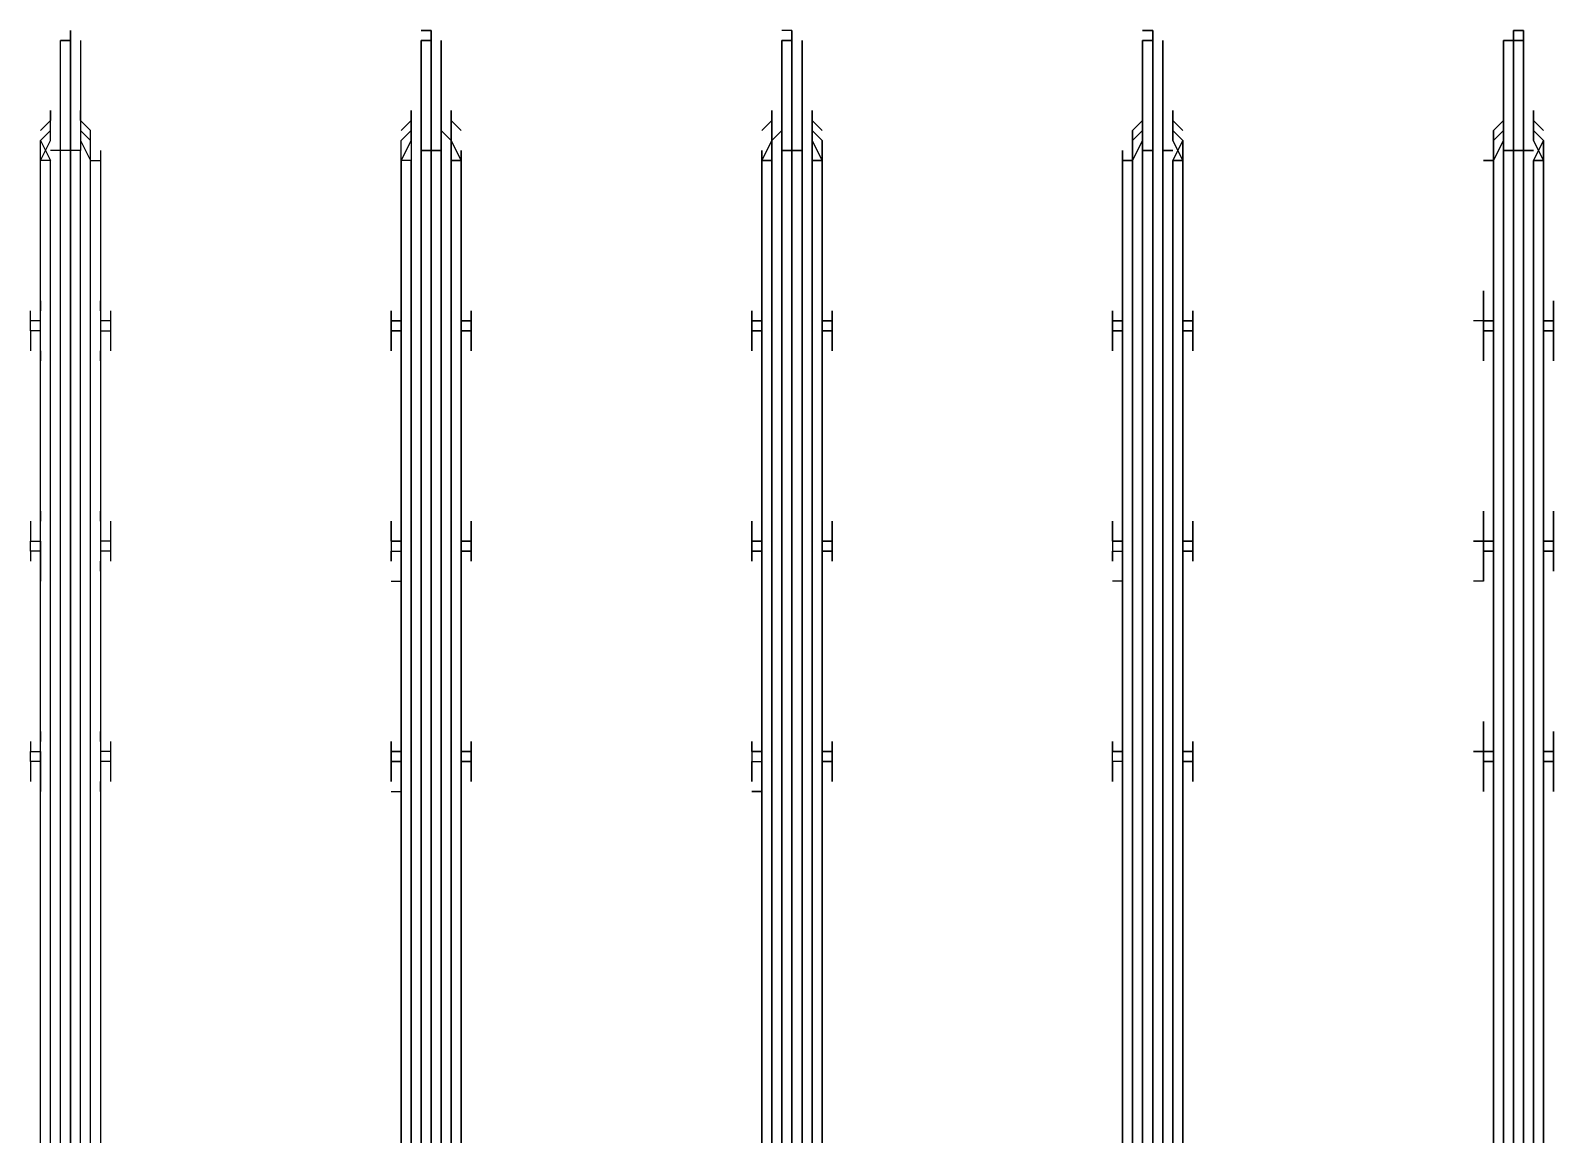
# Model space of a CAD drawing. Header units: metres. Extents: x 530959 to 531458, y 2674234 to 2674577.
# Drawn here: x 531161.7458 to 531161.956, y 2674398.0107 to 2674398.1631 of the extents above; entities that cross this region are included whole.
import ezdxf

# ---------------------------------------------------------------- set-up
doc = ezdxf.new("R2010")
doc.units = ezdxf.units.M
doc.layers.add('IDT', color=7, linetype='Continuous')

# ---------------------------------------------------------------- blocks, each defined once
blk = doc.blocks.new('IDT')
at = {"layer": 'IDT', "color": 0, "lineweight": 25}
for p, q in [((14.19265, 8.71559), (14.19265, 8.5178)), ((14.19403, 8.5178), (14.19403, 8.71559)), ((14.19542, 8.51642), (14.19542, 8.71559)), ((14.19542, 8.71559), (14.19542, 8.51642)), ((14.1968, 8.51642), (14.1968, 8.71559)), ((14.19818, 8.51642), (14.19818, 8.71559)), ((14.19957, 8.5178), (14.19957, 8.71559)), ((14.19957, 8.71559), (14.19957, 8.5178)), ((14.24244, 8.71559), (14.24244, 8.5178)), ((14.24383, 8.5178), (14.24383, 8.71559)), ((14.24521, 8.51642), (14.24521, 8.71559)), ((14.24659, 8.71559), (14.24659, 8.51642)), ((14.24659, 8.51642), (14.24659, 8.71559)), ((14.24798, 8.51642), (14.24798, 8.71559)), ((14.24936, 8.5178), (14.24936, 8.71559)), ((14.25074, 8.5178), (14.25074, 8.71559)), ((14.29224, 8.71559), (14.29224, 8.5178)), ((14.29362, 8.5178), (14.29362, 8.71559)), ((14.295, 8.51642), (14.295, 8.71559)), ((14.29639, 8.71559), (14.29639, 8.51642)), ((14.29639, 8.51642), (14.29639, 8.71559)), ((14.29777, 8.71559), (14.29777, 8.51642)), ((14.29915, 8.5178), (14.29915, 8.71559)), ((14.30054, 8.5178), (14.30054, 8.71559)), ((14.34203, 8.5178), (14.34203, 8.71144)), ((14.34203, 8.71144), (14.34203, 8.5178)), ((14.34341, 8.5178), (14.34341, 8.71144)), ((14.34341, 8.71144), (14.34341, 8.5178)), ((14.3448, 8.71144), (14.3448, 8.51642)), ((14.3448, 8.51642), (14.3448, 8.71144)), ((14.34618, 8.51642), (14.34618, 8.71144)), ((14.34618, 8.71144), (14.34618, 8.51642)), ((14.34618, 8.51642), (14.34618, 8.71144)), ((14.34618, 8.71144), (14.34618, 8.51642)), ((14.34756, 8.51642), (14.34756, 8.71144)), ((14.34756, 8.71144), (14.34756, 8.51642)), ((14.34895, 8.5178), (14.34895, 8.71144)), ((14.34895, 8.71144), (14.34895, 8.5178)), ((14.35033, 8.71144), (14.35033, 8.5178)), ((14.35033, 8.5178), (14.35033, 8.71144)), ((14.39182, 8.5178), (14.39182, 8.71144)), ((14.39321, 8.71144), (14.39321, 8.5178)), ((14.39459, 8.71144), (14.39459, 8.51642)), ((14.39597, 8.71144), (14.39597, 8.51642)), ((14.39597, 8.51642), (14.39597, 8.71144)), ((14.39736, 8.71144), (14.39736, 8.51642)), ((14.39874, 8.71144), (14.39874, 8.5178)), ((14.40012, 8.71144), (14.40012, 8.5178)), ((14.19265, 8.5178), (14.19265, 8.70868)), ((14.19403, 8.70868), (14.19403, 8.5178)), ((14.19542, 8.51642), (14.19542, 8.70868)), ((14.19542, 8.70868), (14.19542, 8.51642)), ((14.1968, 8.70868), (14.1968, 8.51642)), ((14.19818, 8.70868), (14.19818, 8.51642)), ((14.19957, 8.5178), (14.19957, 8.70868)), ((14.19957, 8.70868), (14.19957, 8.5178)), ((14.24244, 8.5178), (14.24244, 8.70868)), ((14.24383, 8.70868), (14.24383, 8.5178)), ((14.24521, 8.70868), (14.24521, 8.51642)), ((14.24659, 8.70868), (14.24659, 8.51642)), ((14.24659, 8.51642), (14.24659, 8.70868)), ((14.24798, 8.70868), (14.24798, 8.51642)), ((14.24936, 8.70868), (14.24936, 8.5178)), ((14.25074, 8.70868), (14.25074, 8.5178)), ((14.29224, 8.5178), (14.29224, 8.70868)), ((14.29362, 8.70868), (14.29362, 8.5178)), ((14.295, 8.70868), (14.295, 8.51642)), ((14.29639, 8.70868), (14.29639, 8.51642)), ((14.29639, 8.51642), (14.29639, 8.70868)), ((14.29777, 8.51642), (14.29777, 8.70868)), ((14.29915, 8.70868), (14.29915, 8.5178)), ((14.30054, 8.70868), (14.30054, 8.5178)), ((14.19127, 8.60356), (14.19127, 8.60494)), ((14.19127, 8.60494), (14.19127, 8.60356)), ((14.19127, 8.60356), (14.19127, 8.60079)), ((14.19127, 8.60079), (14.19127, 8.60356)), ((14.19265, 8.60494), (14.19265, 8.60079)), ((14.19265, 8.60079), (14.19265, 8.60494)), ((14.20095, 8.60079), (14.20095, 8.60494)), ((14.20095, 8.60494), (14.20095, 8.60356)), ((14.20095, 8.60079), (14.20095, 8.60494)), ((14.20095, 8.60494), (14.20095, 8.60356)), ((14.20095, 8.60356), (14.20095, 8.60079)), ((14.20095, 8.60356), (14.20095, 8.60079)), ((14.24106, 8.60356), (14.24106, 8.60079)), ((14.24106, 8.60079), (14.24106, 8.60356)), ((14.24244, 8.60356), (14.24244, 8.60494)), ((14.24244, 8.60494), (14.24244, 8.60079)), ((14.24244, 8.60079), (14.24244, 8.60494)), ((14.24244, 8.60494), (14.24244, 8.60356)), ((14.25074, 8.59941), (14.25074, 8.60494)), ((14.25074, 8.60494), (14.25074, 8.60356)), ((14.25074, 8.60356), (14.25074, 8.60494)), ((14.25074, 8.60494), (14.25074, 8.60079)), ((14.25212, 8.60356), (14.25212, 8.60079)), ((14.25212, 8.60079), (14.25212, 8.60356)), ((14.29085, 8.60356), (14.29085, 8.60079)), ((14.29085, 8.60079), (14.29085, 8.60356)), ((14.29224, 8.60356), (14.29224, 8.60494)), ((14.29224, 8.60494), (14.29224, 8.60356)), ((14.29224, 8.60494), (14.29224, 8.60079)), ((14.29224, 8.59941), (14.29224, 8.60494)), ((14.30054, 8.60079), (14.30054, 8.60494)), ((14.30054, 8.60494), (14.30192, 8.60494)), ((14.30192, 8.60494), (14.30054, 8.60494)), ((14.30054, 8.60494), (14.30054, 8.60356)), ((14.30054, 8.60356), (14.30054, 8.60494)), ((14.30054, 8.60494), (14.30054, 8.60079)), ((14.30192, 8.60079), (14.30192, 8.60356)), ((14.30192, 8.60356), (14.30192, 8.60079)), ((14.34065, 8.60356), (14.34065, 8.60079)), ((14.34065, 8.60079), (14.34065, 8.60356)), ((14.34203, 8.60356), (14.34203, 8.60494)), ((14.34203, 8.60494), (14.34203, 8.60079)), ((14.34203, 8.60079), (14.34203, 8.60494)), ((14.34203, 8.60494), (14.34203, 8.60356)), ((14.35171, 8.60494), (14.35033, 8.60494)), ((14.35033, 8.60494), (14.35033, 8.60079)), ((14.35033, 8.59941), (14.35033, 8.60494)), ((14.35033, 8.60494), (14.35033, 8.60356)), ((14.35033, 8.60356), (14.35033, 8.60494)), ((14.35171, 8.60356), (14.35171, 8.60079)), ((14.35171, 8.60079), (14.35171, 8.60356)), ((14.39044, 8.60079), (14.39044, 8.60356)), ((14.39182, 8.59526), (14.39182, 8.60494)), ((14.39182, 8.60494), (14.39182, 8.60356)), ((14.40012, 8.59941), (14.40012, 8.60494)), ((14.40012, 8.60494), (14.40012, 8.60356)), ((14.40151, 8.60079), (14.40151, 8.60356)), ((14.19265, 8.60079), (14.19127, 8.60079)), ((14.19127, 8.60079), (14.19127, 8.59941)), ((14.19127, 8.59941), (14.19127, 8.60079)), ((14.19127, 8.60079), (14.19265, 8.60079)), ((14.19265, 8.59941), (14.19127, 8.59941)), ((14.19127, 8.59941), (14.19127, 8.59803)), ((14.19127, 8.59803), (14.19127, 8.59941)), ((14.19127, 8.59941), (14.19265, 8.59941)), ((14.19265, 8.60079), (14.19265, 8.59941)), ((14.19265, 8.59941), (14.19265, 8.60079)), ((14.19265, 8.59941), (14.19265, 8.59526)), ((14.19265, 8.59526), (14.19265, 8.59941)), ((14.20095, 8.60079), (14.19957, 8.60079)), ((14.19957, 8.60079), (14.20095, 8.60079)), ((14.20095, 8.59941), (14.19957, 8.59941)), ((14.19957, 8.59941), (14.20095, 8.59941)), ((14.20095, 8.59941), (14.20095, 8.60079)), ((14.20095, 8.60079), (14.20095, 8.59941)), ((14.20095, 8.60079), (14.20095, 8.59941)), ((14.20095, 8.59941), (14.20095, 8.60079)), ((14.20095, 8.59941), (14.20095, 8.59526)), ((14.20095, 8.59526), (14.20095, 8.59941)), ((14.20095, 8.59803), (14.20095, 8.59941)), ((14.20095, 8.59941), (14.20095, 8.59803)), ((14.20095, 8.59941), (14.20233, 8.59941)), ((14.20233, 8.59941), (14.20095, 8.59941)), ((14.24244, 8.60079), (14.24106, 8.60079)), ((14.24106, 8.60079), (14.24106, 8.59941)), ((14.24106, 8.59941), (14.24106, 8.60079)), ((14.24106, 8.60079), (14.24244, 8.60079)), ((14.24244, 8.59941), (14.24106, 8.59941)), ((14.24106, 8.59941), (14.24106, 8.59803)), ((14.24106, 8.59803), (14.24106, 8.59941)), ((14.24106, 8.59941), (14.24244, 8.59941)), ((14.24244, 8.59941), (14.24244, 8.60079)), ((14.24244, 8.60079), (14.24244, 8.59941)), ((14.24244, 8.59941), (14.24244, 8.59526)), ((14.24244, 8.59526), (14.24244, 8.59941)), ((14.25074, 8.60079), (14.25212, 8.60079)), ((14.25074, 8.59941), (14.25074, 8.60079)), ((14.25074, 8.60079), (14.25212, 8.60079)), ((14.25212, 8.59941), (14.25074, 8.59941)), ((14.25074, 8.59941), (14.25074, 8.59526)), ((14.25074, 8.59526), (14.25074, 8.59941)), ((14.25074, 8.59941), (14.25212, 8.59941)), ((14.25212, 8.59941), (14.25074, 8.59941)), ((14.25212, 8.59941), (14.25074, 8.59941)), ((14.25212, 8.60079), (14.25212, 8.59941)), ((14.25212, 8.60079), (14.25212, 8.59941)), ((14.25212, 8.59941), (14.25212, 8.59803)), ((14.25212, 8.59803), (14.25212, 8.59941)), ((14.29224, 8.60079), (14.29085, 8.60079)), ((14.29085, 8.60079), (14.29085, 8.59941)), ((14.29085, 8.59941), (14.29085, 8.60079)), ((14.29085, 8.60079), (14.29224, 8.60079)), ((14.29224, 8.59941), (14.29085, 8.59941)), ((14.29085, 8.59941), (14.29085, 8.59803)), ((14.29085, 8.59803), (14.29085, 8.59941)), ((14.29085, 8.59941), (14.29224, 8.59941)), ((14.29224, 8.60079), (14.29224, 8.59941)), ((14.29224, 8.59941), (14.29224, 8.59526)), ((14.29224, 8.59526), (14.29224, 8.59941)), ((14.30192, 8.60079), (14.30054, 8.60079)), ((14.30054, 8.60079), (14.30054, 8.59941)), ((14.30192, 8.60079), (14.30054, 8.60079)), ((14.30054, 8.60079), (14.30054, 8.59941)), ((14.30192, 8.59941), (14.30054, 8.59941)), ((14.30054, 8.59941), (14.30054, 8.59526)), ((14.30054, 8.59526), (14.30054, 8.59941)), ((14.30054, 8.59941), (14.30192, 8.59941)), ((14.30054, 8.59941), (14.30192, 8.59941)), ((14.30054, 8.59941), (14.30192, 8.59941)), ((14.30192, 8.59941), (14.30192, 8.60079)), ((14.30192, 8.59941), (14.30192, 8.60079)), ((14.30192, 8.59941), (14.30192, 8.59803)), ((14.30192, 8.59803), (14.30192, 8.59941)), ((14.34203, 8.60079), (14.34065, 8.60079)), ((14.34065, 8.60079), (14.34065, 8.59941)), ((14.34065, 8.59941), (14.34065, 8.60079)), ((14.34065, 8.60079), (14.34203, 8.60079)), ((14.34203, 8.59941), (14.34065, 8.59941)), ((14.34065, 8.59941), (14.34065, 8.59803)), ((14.34065, 8.59803), (14.34065, 8.59941)), ((14.34065, 8.59941), (14.34203, 8.59941)), ((14.34203, 8.59941), (14.34203, 8.60079)), ((14.34203, 8.60079), (14.34203, 8.59941)), ((14.34203, 8.59941), (14.34203, 8.59526)), ((14.34203, 8.59526), (14.34203, 8.59941)), ((14.35033, 8.60079), (14.35033, 8.59941)), ((14.35171, 8.60079), (14.35033, 8.60079)), ((14.35033, 8.60079), (14.35171, 8.60079)), ((14.35171, 8.59941), (14.35033, 8.59941)), ((14.35033, 8.59941), (14.35033, 8.59526)), ((14.35033, 8.59526), (14.35033, 8.59941)), ((14.35033, 8.59941), (14.35171, 8.59941)), ((14.35033, 8.59941), (14.35171, 8.59941)), ((14.35171, 8.59941), (14.35033, 8.59941)), ((14.35171, 8.59941), (14.35171, 8.60079)), ((14.35171, 8.60079), (14.35171, 8.59941)), ((14.35171, 8.59941), (14.35171, 8.59803)), ((14.35171, 8.59803), (14.35171, 8.59941)), ((14.39044, 8.59941), (14.39044, 8.60079)), ((14.39044, 8.60079), (14.39182, 8.60079)), ((14.39044, 8.59803), (14.39044, 8.59941)), ((14.39044, 8.59941), (14.39182, 8.59941)), ((14.40012, 8.60079), (14.40151, 8.60079)), ((14.40151, 8.59941), (14.40012, 8.59941)), ((14.40012, 8.59941), (14.40012, 8.59526)), ((14.40151, 8.59941), (14.40012, 8.59941)), ((14.40151, 8.60079), (14.40151, 8.59941)), ((14.40151, 8.59803), (14.40151, 8.59941)), ((14.19127, 8.59803), (14.19127, 8.59664)), ((14.19127, 8.59664), (14.19127, 8.59803)), ((14.20095, 8.59803), (14.20095, 8.59664)), ((14.20095, 8.59664), (14.20095, 8.59803)), ((14.24244, 8.59664), (14.24244, 8.59803)), ((14.24244, 8.59803), (14.24244, 8.59664)), ((14.25074, 8.59803), (14.25074, 8.59664)), ((14.25074, 8.59664), (14.25074, 8.59803)), ((14.29224, 8.59664), (14.29224, 8.59803)), ((14.29224, 8.59803), (14.29224, 8.59664)), ((14.30054, 8.59803), (14.30054, 8.59664)), ((14.30054, 8.59664), (14.30054, 8.59803)), ((14.34203, 8.59664), (14.34203, 8.59803)), ((14.34203, 8.59803), (14.34203, 8.59664)), ((14.35033, 8.59803), (14.35033, 8.59664)), ((14.35033, 8.59664), (14.35033, 8.59803)), ((14.39182, 8.59803), (14.39182, 8.59664)), ((14.40012, 8.59664), (14.40012, 8.59803)), ((14.19265, 8.57589), (14.19265, 8.57175)), ((14.19265, 8.57036), (14.19265, 8.57589)), ((14.20095, 8.57589), (14.20095, 8.57175)), ((14.20095, 8.57175), (14.20095, 8.57589)), ((14.20095, 8.57589), (14.20233, 8.57589)), ((14.24244, 8.57589), (14.24244, 8.57175)), ((14.24244, 8.57036), (14.24244, 8.57589)), ((14.25074, 8.57589), (14.25212, 8.57589)), ((14.25074, 8.57175), (14.25074, 8.57589)), ((14.25074, 8.57589), (14.25074, 8.57175)), ((14.29224, 8.57175), (14.29224, 8.57589)), ((14.29224, 8.57589), (14.29224, 8.57036)), ((14.30054, 8.57589), (14.30054, 8.57036)), ((14.30054, 8.57175), (14.30054, 8.57589)), ((14.34203, 8.57589), (14.34203, 8.57175)), ((14.34203, 8.57175), (14.34203, 8.57589)), ((14.35171, 8.57589), (14.35033, 8.57589)), ((14.35033, 8.57589), (14.35033, 8.57175)), ((14.35033, 8.57175), (14.35033, 8.57589)), ((14.39182, 8.57175), (14.39182, 8.57589)), ((14.40012, 8.57175), (14.40012, 8.57589)), ((14.19127, 8.57313), (14.19127, 8.57451)), ((14.19127, 8.57451), (14.19127, 8.57313)), ((14.20095, 8.57313), (14.20095, 8.57451)), ((14.20095, 8.57451), (14.20095, 8.57313)), ((14.24244, 8.57313), (14.24244, 8.57451)), ((14.24244, 8.57451), (14.24244, 8.57313)), ((14.25074, 8.57451), (14.25074, 8.57313)), ((14.25074, 8.57313), (14.25074, 8.57451)), ((14.29224, 8.57313), (14.29224, 8.57451)), ((14.29224, 8.57451), (14.29224, 8.57313)), ((14.30054, 8.57451), (14.30054, 8.57313)), ((14.30054, 8.57313), (14.30054, 8.57451)), ((14.34203, 8.57313), (14.34203, 8.57451)), ((14.34203, 8.57451), (14.34203, 8.57313)), ((14.35033, 8.57451), (14.35033, 8.57313)), ((14.35033, 8.57313), (14.35033, 8.57451)), ((14.39182, 8.57451), (14.39182, 8.57313)), ((14.40012, 8.57313), (14.40012, 8.57451)), ((14.19127, 8.57313), (14.19127, 8.57175)), ((14.19127, 8.57175), (14.19127, 8.57313)), ((14.19265, 8.57175), (14.19127, 8.57175)), ((14.19127, 8.57175), (14.19127, 8.57036)), ((14.19127, 8.57036), (14.19127, 8.57175)), ((14.19127, 8.57175), (14.19265, 8.57175)), ((14.19265, 8.57175), (14.19265, 8.57036)), ((14.20095, 8.57175), (14.19957, 8.57175)), ((14.19957, 8.57175), (14.20095, 8.57175)), ((14.20095, 8.57175), (14.20095, 8.57313)), ((14.20095, 8.57313), (14.20095, 8.57175)), ((14.20095, 8.57175), (14.20095, 8.57036)), ((14.20095, 8.57036), (14.20095, 8.57175)), ((14.20095, 8.57175), (14.20095, 8.57036)), ((14.20095, 8.57036), (14.20095, 8.57175)), ((14.24106, 8.57313), (14.24106, 8.57175)), ((14.24106, 8.57175), (14.24106, 8.57313)), ((14.24244, 8.57175), (14.24106, 8.57175)), ((14.24106, 8.57175), (14.24106, 8.57036)), ((14.24106, 8.57036), (14.24106, 8.57175)), ((14.24106, 8.57175), (14.24244, 8.57175)), ((14.24244, 8.57175), (14.24244, 8.57036)), ((14.25212, 8.57175), (14.25074, 8.57175)), ((14.25074, 8.57175), (14.25074, 8.57036)), ((14.25212, 8.57175), (14.25074, 8.57175)), ((14.25074, 8.57175), (14.25074, 8.57036)), ((14.25212, 8.57313), (14.25212, 8.57175)), ((14.25212, 8.57175), (14.25212, 8.57313)), ((14.25212, 8.57036), (14.25212, 8.57175)), ((14.25212, 8.57036), (14.25212, 8.57175)), ((14.29085, 8.57313), (14.29085, 8.57175)), ((14.29085, 8.57175), (14.29085, 8.57313)), ((14.29224, 8.57175), (14.29085, 8.57175)), ((14.29085, 8.57175), (14.29085, 8.57036)), ((14.29085, 8.57036), (14.29085, 8.57175)), ((14.29085, 8.57175), (14.29224, 8.57175)), ((14.29224, 8.57036), (14.29224, 8.57175)), ((14.30054, 8.57036), (14.30054, 8.57175)), ((14.30192, 8.57175), (14.30054, 8.57175)), ((14.30054, 8.57175), (14.30192, 8.57175)), ((14.30192, 8.57313), (14.30192, 8.57175)), ((14.30192, 8.57175), (14.30192, 8.57313)), ((14.30192, 8.57036), (14.30192, 8.57175)), ((14.30192, 8.57175), (14.30192, 8.57036)), ((14.34065, 8.57313), (14.34065, 8.57175)), ((14.34065, 8.57175), (14.34065, 8.57313)), ((14.34203, 8.57175), (14.34065, 8.57175)), ((14.34065, 8.57175), (14.34065, 8.57036)), ((14.34065, 8.57036), (14.34065, 8.57175)), ((14.34065, 8.57175), (14.34203, 8.57175)), ((14.34203, 8.57036), (14.34203, 8.57175)), ((14.34203, 8.57175), (14.34203, 8.57036)), ((14.35033, 8.57175), (14.35033, 8.57036)), ((14.35171, 8.57175), (14.35033, 8.57175)), ((14.35033, 8.57175), (14.35033, 8.57036)), ((14.35171, 8.57175), (14.35033, 8.57175)), ((14.35171, 8.57313), (14.35171, 8.57175)), ((14.35171, 8.57175), (14.35171, 8.57313)), ((14.35171, 8.57036), (14.35171, 8.57175)), ((14.35171, 8.57036), (14.35171, 8.57175)), ((14.39044, 8.57175), (14.39044, 8.57313)), ((14.39044, 8.57036), (14.39044, 8.57175)), ((14.39044, 8.57175), (14.39182, 8.57175)), ((14.39182, 8.57036), (14.39182, 8.57175)), ((14.40012, 8.57175), (14.40151, 8.57175)), ((14.40012, 8.57036), (14.40012, 8.57175)), ((14.40151, 8.57175), (14.40151, 8.57313)), ((14.40151, 8.57175), (14.40151, 8.57036)), ((14.19265, 8.57036), (14.19127, 8.57036)), ((14.19127, 8.57036), (14.19127, 8.5676)), ((14.19127, 8.5676), (14.19127, 8.57036)), ((14.19127, 8.57036), (14.19265, 8.57036)), ((14.19265, 8.57036), (14.19265, 8.56621)), ((14.19265, 8.56621), (14.19265, 8.57036)), ((14.20095, 8.57036), (14.19957, 8.57036)), ((14.19957, 8.57036), (14.20095, 8.57036)), ((14.20095, 8.57036), (14.20095, 8.5676)), ((14.20095, 8.56621), (14.20095, 8.57036)), ((14.20095, 8.57036), (14.20095, 8.56621)), ((14.20095, 8.5676), (14.20095, 8.57036)), ((14.20095, 8.57036), (14.20233, 8.57036)), ((14.20233, 8.57036), (14.20095, 8.57036)), ((14.24244, 8.57036), (14.24106, 8.57036)), ((14.24106, 8.57036), (14.24106, 8.5676)), ((14.24106, 8.5676), (14.24106, 8.57036)), ((14.24106, 8.57036), (14.24244, 8.57036)), ((14.24244, 8.57036), (14.24244, 8.56621)), ((14.24244, 8.56621), (14.24244, 8.57036)), ((14.25212, 8.57036), (14.25074, 8.57036)), ((14.25074, 8.57036), (14.25212, 8.57036)), ((14.25074, 8.56621), (14.25074, 8.57036)), ((14.25074, 8.57036), (14.25212, 8.57036)), ((14.25074, 8.57036), (14.25212, 8.57036)), ((14.25074, 8.57036), (14.25074, 8.56621)), ((14.25212, 8.57036), (14.25212, 8.5676)), ((14.25212, 8.5676), (14.25212, 8.57036)), ((14.29224, 8.57036), (14.29085, 8.57036)), ((14.29085, 8.57036), (14.29085, 8.5676)), ((14.29085, 8.5676), (14.29085, 8.57036)), ((14.29085, 8.57036), (14.29224, 8.57036)), ((14.29224, 8.57036), (14.29224, 8.56621)), ((14.29224, 8.56621), (14.29224, 8.57036)), ((14.30192, 8.57036), (14.30054, 8.57036)), ((14.30054, 8.57036), (14.30192, 8.57036)), ((14.30192, 8.57036), (14.30054, 8.57036)), ((14.30054, 8.57036), (14.30054, 8.56621)), ((14.30054, 8.56621), (14.30054, 8.57036)), ((14.30054, 8.57036), (14.30192, 8.57036)), ((14.30192, 8.57036), (14.30192, 8.5676)), ((14.30192, 8.5676), (14.30192, 8.57036)), ((14.34203, 8.57036), (14.34065, 8.57036)), ((14.34065, 8.57036), (14.34065, 8.5676)), ((14.34065, 8.5676), (14.34065, 8.57036)), ((14.34065, 8.57036), (14.34203, 8.57036)), ((14.34203, 8.57036), (14.34203, 8.56621)), ((14.34203, 8.56621), (14.34203, 8.57036)), ((14.35171, 8.57036), (14.35033, 8.57036)), ((14.35033, 8.57036), (14.35033, 8.56621)), ((14.35033, 8.56621), (14.35033, 8.57036)), ((14.35033, 8.57036), (14.35171, 8.57036)), ((14.35033, 8.57036), (14.35171, 8.57036)), ((14.35033, 8.57036), (14.35171, 8.57036)), ((14.35171, 8.57036), (14.35171, 8.5676)), ((14.35171, 8.5676), (14.35171, 8.57036)), ((14.39044, 8.5676), (14.39044, 8.57036)), ((14.39044, 8.57036), (14.39182, 8.57036)), ((14.39182, 8.56621), (14.39182, 8.57036)), ((14.40151, 8.57036), (14.40012, 8.57036)), ((14.40012, 8.57036), (14.40012, 8.56621)), ((14.40151, 8.57036), (14.40012, 8.57036)), ((14.40151, 8.5676), (14.40151, 8.57036)), ((14.19127, 8.5676), (14.19127, 8.56621)), ((14.19127, 8.56621), (14.19127, 8.5676)), ((14.20095, 8.5676), (14.20095, 8.56621)), ((14.20095, 8.56621), (14.20095, 8.5676)), ((14.24244, 8.56621), (14.24244, 8.5676)), ((14.24244, 8.5676), (14.24244, 8.56621)), ((14.25074, 8.56621), (14.25074, 8.5676)), ((14.25074, 8.5676), (14.25074, 8.56621)), ((14.29224, 8.56621), (14.29224, 8.5676)), ((14.29224, 8.5676), (14.29224, 8.56621)), ((14.30054, 8.5676), (14.30054, 8.56621)), ((14.30054, 8.56621), (14.30054, 8.5676)), ((14.34203, 8.56621), (14.34203, 8.5676)), ((14.34203, 8.5676), (14.34203, 8.56621)), ((14.35033, 8.56621), (14.35033, 8.5676)), ((14.35033, 8.5676), (14.35033, 8.56621)), ((14.39182, 8.5676), (14.39182, 8.56621)), ((14.40012, 8.56621), (14.40012, 8.5676)), ((14.19127, 8.54408), (14.19127, 8.54547)), ((14.19127, 8.54547), (14.19127, 8.54408)), ((14.19265, 8.53993), (14.19265, 8.54547)), ((14.19265, 8.54547), (14.19265, 8.54132)), ((14.20095, 8.54132), (14.20095, 8.54547)), ((14.20095, 8.54547), (14.20095, 8.54408)), ((14.20095, 8.54132), (14.20095, 8.54547)), ((14.20095, 8.54547), (14.20095, 8.54408)), ((14.24244, 8.54408), (14.24244, 8.54547)), ((14.24244, 8.54547), (14.24244, 8.54408)), ((14.24244, 8.54132), (14.24244, 8.54547)), ((14.24244, 8.54547), (14.24244, 8.53993)), ((14.25074, 8.54547), (14.25074, 8.54408)), ((14.25074, 8.54408), (14.25074, 8.54547)), ((14.25074, 8.54132), (14.25074, 8.54547)), ((14.25074, 8.54547), (14.25074, 8.54132)), ((14.29224, 8.54408), (14.29224, 8.54547)), ((14.29224, 8.54547), (14.29224, 8.54408)), ((14.29224, 8.54132), (14.29224, 8.54547)), ((14.29224, 8.54547), (14.29224, 8.54132)), ((14.30054, 8.54547), (14.30054, 8.54408)), ((14.30054, 8.54408), (14.30054, 8.54547)), ((14.30054, 8.54132), (14.30054, 8.54547)), ((14.30054, 8.54547), (14.30054, 8.54132)), ((14.34203, 8.54132), (14.34203, 8.54547)), ((14.34203, 8.54547), (14.34203, 8.54408)), ((14.34203, 8.54408), (14.34203, 8.54547)), ((14.34203, 8.54547), (14.34203, 8.54132)), ((14.35033, 8.54547), (14.35033, 8.54408)), ((14.35033, 8.54408), (14.35033, 8.54547)), ((14.35033, 8.54132), (14.35033, 8.54547)), ((14.35033, 8.54547), (14.35033, 8.53993)), ((14.39182, 8.53993), (14.39182, 8.54547)), ((14.39182, 8.54547), (14.39182, 8.54408)), ((14.40012, 8.54408), (14.40012, 8.54547)), ((14.40012, 8.54547), (14.40012, 8.54132)), ((14.19127, 8.54408), (14.19127, 8.54132)), ((14.19127, 8.54132), (14.19127, 8.54408)), ((14.20095, 8.54408), (14.20095, 8.54132)), ((14.20095, 8.54408), (14.20095, 8.54132)), ((14.24106, 8.54408), (14.24106, 8.54132)), ((14.24106, 8.54132), (14.24106, 8.54408)), ((14.25212, 8.54132), (14.25212, 8.54408)), ((14.25212, 8.54408), (14.25212, 8.54132)), ((14.29085, 8.54132), (14.29085, 8.54408)), ((14.29085, 8.54408), (14.29085, 8.54132)), ((14.30192, 8.54132), (14.30192, 8.54408)), ((14.30192, 8.54408), (14.30192, 8.54132)), ((14.34065, 8.54408), (14.34065, 8.54132)), ((14.34065, 8.54132), (14.34065, 8.54408)), ((14.35171, 8.54408), (14.35171, 8.54132)), ((14.35171, 8.54132), (14.35171, 8.54408)), ((14.39044, 8.54132), (14.39044, 8.54408)), ((14.40151, 8.54132), (14.40151, 8.54408)), ((14.19265, 8.54132), (14.19127, 8.54132)), ((14.19127, 8.54132), (14.19127, 8.53993)), ((14.19127, 8.53993), (14.19127, 8.54132)), ((14.19127, 8.54132), (14.19265, 8.54132)), ((14.19127, 8.53855), (14.19127, 8.53993)), ((14.19127, 8.53993), (14.19265, 8.53993)), ((14.19265, 8.53993), (14.19127, 8.53993)), ((14.19127, 8.53993), (14.19127, 8.53855)), ((14.19265, 8.54132), (14.19265, 8.53578)), ((14.19265, 8.53578), (14.19265, 8.53993)), ((14.19957, 8.54132), (14.20095, 8.54132)), ((14.20095, 8.54132), (14.19957, 8.54132)), ((14.20095, 8.53993), (14.19957, 8.53993)), ((14.19957, 8.53993), (14.20095, 8.53993)), ((14.20095, 8.54132), (14.20095, 8.53993)), ((14.20095, 8.53993), (14.20095, 8.54132)), ((14.20095, 8.53993), (14.20095, 8.54132)), ((14.20095, 8.54132), (14.20095, 8.53993)), ((14.20095, 8.53578), (14.20095, 8.53993)), ((14.20095, 8.53993), (14.20095, 8.53855)), ((14.20095, 8.53855), (14.20095, 8.53993)), ((14.20095, 8.53993), (14.20095, 8.53578)), ((14.20095, 8.53993), (14.20233, 8.53993)), ((14.24244, 8.54132), (14.24106, 8.54132)), ((14.24106, 8.54132), (14.24106, 8.53993)), ((14.24106, 8.53993), (14.24106, 8.54132)), ((14.24106, 8.54132), (14.24244, 8.54132)), ((14.24244, 8.53993), (14.24106, 8.53993)), ((14.24106, 8.53993), (14.24106, 8.53855)), ((14.24106, 8.53855), (14.24106, 8.53993)), ((14.24106, 8.53993), (14.24244, 8.53993)), ((14.24244, 8.53578), (14.24244, 8.54132)), ((14.24244, 8.53993), (14.24244, 8.53578)), ((14.25074, 8.53993), (14.25074, 8.54132)), ((14.25074, 8.54132), (14.25212, 8.54132)), ((14.25212, 8.54132), (14.25074, 8.54132)), ((14.25074, 8.54132), (14.25074, 8.53993)), ((14.25212, 8.53993), (14.25074, 8.53993)), ((14.25074, 8.53993), (14.25074, 8.53578)), ((14.25074, 8.53578), (14.25074, 8.53993)), ((14.25074, 8.53993), (14.25212, 8.53993)), ((14.25074, 8.53993), (14.25212, 8.53993)), ((14.25212, 8.54132), (14.25212, 8.53993)), ((14.25212, 8.53993), (14.25212, 8.54132)), ((14.25212, 8.53855), (14.25212, 8.53993)), ((14.25212, 8.53993), (14.25212, 8.53855)), ((14.29224, 8.54132), (14.29085, 8.54132)), ((14.29085, 8.54132), (14.29085, 8.53993)), ((14.29085, 8.53993), (14.29085, 8.54132)), ((14.29085, 8.54132), (14.29224, 8.54132)), ((14.29224, 8.53993), (14.29085, 8.53993)), ((14.29085, 8.53993), (14.29085, 8.53855)), ((14.29085, 8.53855), (14.29085, 8.53993)), ((14.29085, 8.53993), (14.29224, 8.53993)), ((14.29224, 8.53993), (14.29224, 8.54132)), ((14.29224, 8.54132), (14.29224, 8.53993)), ((14.29224, 8.53993), (14.29224, 8.53578)), ((14.29224, 8.53578), (14.29224, 8.53993)), ((14.30054, 8.53993), (14.30054, 8.54132)), ((14.30054, 8.54132), (14.30054, 8.53993)), ((14.30192, 8.54132), (14.30054, 8.54132)), ((14.30054, 8.54132), (14.30192, 8.54132)), ((14.30192, 8.53993), (14.30054, 8.53993)), ((14.30054, 8.53993), (14.30192, 8.53993)), ((14.30192, 8.53993), (14.30054, 8.53993)), ((14.30054, 8.53993), (14.30054, 8.53578)), ((14.30054, 8.53578), (14.30054, 8.53993)), ((14.30054, 8.53993), (14.30192, 8.53993)), ((14.30192, 8.54132), (14.30192, 8.53993)), ((14.30192, 8.53993), (14.30192, 8.54132)), ((14.30192, 8.53855), (14.30192, 8.53993)), ((14.30192, 8.53993), (14.30192, 8.53855)), ((14.34203, 8.54132), (14.34065, 8.54132)), ((14.34065, 8.54132), (14.34065, 8.53993)), ((14.34065, 8.53993), (14.34065, 8.54132)), ((14.34065, 8.54132), (14.34203, 8.54132)), ((14.34203, 8.53993), (14.34065, 8.53993)), ((14.34065, 8.53993), (14.34065, 8.53855)), ((14.34065, 8.53855), (14.34065, 8.53993)), ((14.34065, 8.53993), (14.34203, 8.53993)), ((14.34203, 8.53993), (14.34203, 8.54132)), ((14.34203, 8.54132), (14.34203, 8.53578)), ((14.34203, 8.53578), (14.34203, 8.53993)), ((14.35033, 8.54132), (14.35171, 8.54132)), ((14.35171, 8.54132), (14.35033, 8.54132)), ((14.35033, 8.53993), (14.35033, 8.54132)), ((14.35171, 8.53993), (14.35033, 8.53993)), ((14.35033, 8.53993), (14.35033, 8.53578)), ((14.35033, 8.53578), (14.35033, 8.53993)), ((14.35033, 8.53993), (14.35171, 8.53993)), ((14.35033, 8.53993), (14.35171, 8.53993)), ((14.35171, 8.53993), (14.35033, 8.53993)), ((14.35171, 8.54132), (14.35171, 8.53993)), ((14.35171, 8.53993), (14.35171, 8.54132)), ((14.35171, 8.53993), (14.35171, 8.53855)), ((14.35171, 8.53855), (14.35171, 8.53993)), ((14.39182, 8.54132), (14.39044, 8.54132)), ((14.39044, 8.53993), (14.39044, 8.54132)), ((14.39044, 8.53855), (14.39044, 8.53993)), ((14.39044, 8.53993), (14.39182, 8.53993)), ((14.39182, 8.53578), (14.39182, 8.53993)), ((14.40012, 8.54132), (14.40012, 8.53993)), ((14.40012, 8.54132), (14.40151, 8.54132)), ((14.40012, 8.53993), (14.40012, 8.53578)), ((14.40012, 8.53993), (14.40151, 8.53993)), ((14.40151, 8.54132), (14.40151, 8.53993)), ((14.40151, 8.53993), (14.40151, 8.53855)), ((14.19127, 8.53717), (14.19127, 8.53855)), ((14.19127, 8.53855), (14.19127, 8.53717)), ((14.20095, 8.53855), (14.20095, 8.53717)), ((14.20095, 8.53717), (14.20095, 8.53855)), ((14.24244, 8.53717), (14.24244, 8.53855)), ((14.24244, 8.53855), (14.24244, 8.53717)), ((14.25074, 8.53855), (14.25074, 8.53717)), ((14.25074, 8.53717), (14.25074, 8.53855)), ((14.29224, 8.53717), (14.29224, 8.53855)), ((14.29224, 8.53855), (14.29224, 8.53717)), ((14.30054, 8.53855), (14.30054, 8.53717)), ((14.30054, 8.53717), (14.30054, 8.53855)), ((14.34203, 8.53717), (14.34203, 8.53855)), ((14.34203, 8.53855), (14.34203, 8.53717)), ((14.35033, 8.53855), (14.35033, 8.53717)), ((14.35033, 8.53717), (14.35033, 8.53855)), ((14.39182, 8.53855), (14.39182, 8.53717)), ((14.40012, 8.53717), (14.40012, 8.53855)), ((14.19265, 8.51504), (14.19403, 8.5178)), ((14.19403, 8.5178), (14.19265, 8.5178)), ((14.19265, 8.5178), (14.19403, 8.51504)), ((14.19403, 8.51504), (14.19265, 8.5178)), ((14.19265, 8.5178), (14.19403, 8.5178)), ((14.19403, 8.5178), (14.19265, 8.51504)), ((14.19265, 8.5178), (14.19265, 8.51642)), ((14.19265, 8.51642), (14.19265, 8.5178)), ((14.19818, 8.51504), (14.19957, 8.5178)), ((14.19957, 8.5178), (14.19818, 8.51504)), ((14.19957, 8.5178), (14.19957, 8.51365)), ((14.19957, 8.51642), (14.19957, 8.5178)), ((14.19957, 8.51365), (14.19957, 8.5178)), ((14.19957, 8.5178), (14.20095, 8.5178)), ((14.20095, 8.5178), (14.19957, 8.5178)), ((14.19957, 8.51642), (14.19957, 8.5178)), ((14.24244, 8.51504), (14.24383, 8.5178)), ((14.24383, 8.5178), (14.24244, 8.5178)), ((14.24244, 8.5178), (14.24383, 8.51504)), ((14.24383, 8.51504), (14.24244, 8.5178)), ((14.24244, 8.5178), (14.24383, 8.5178)), ((14.24383, 8.5178), (14.24244, 8.51504)), ((14.24244, 8.5178), (14.24244, 8.51642)), ((14.24244, 8.51642), (14.24244, 8.5178)), ((14.24936, 8.5178), (14.24798, 8.51504)), ((14.24798, 8.51504), (14.24936, 8.5178)), ((14.25074, 8.5178), (14.24936, 8.5178)), ((14.24936, 8.5178), (14.25074, 8.5178)), ((14.24936, 8.51365), (14.24936, 8.5178)), ((14.24936, 8.5178), (14.24936, 8.51365)), ((14.25074, 8.5178), (14.25074, 8.51642)), ((14.25074, 8.51642), (14.25074, 8.5178)), ((14.29362, 8.5178), (14.29224, 8.5178)), ((14.29224, 8.5178), (14.29362, 8.51504)), ((14.29362, 8.51504), (14.29224, 8.5178)), ((14.29224, 8.5178), (14.29362, 8.5178)), ((14.29224, 8.5178), (14.29224, 8.51642)), ((14.29224, 8.51642), (14.29224, 8.5178)), ((14.29362, 8.51365), (14.29362, 8.5178)), ((14.29362, 8.5178), (14.29362, 8.51365)), ((14.30054, 8.5178), (14.29915, 8.51504)), ((14.29915, 8.51504), (14.30054, 8.5178)), ((14.29915, 8.51365), (14.29915, 8.5178)), ((14.29915, 8.5178), (14.30054, 8.5178)), ((14.30054, 8.5178), (14.29915, 8.5178)), ((14.29915, 8.5178), (14.29915, 8.51365)), ((14.30054, 8.5178), (14.30054, 8.51642)), ((14.30054, 8.51642), (14.30054, 8.5178)), ((14.34341, 8.5178), (14.34203, 8.5178)), ((14.34203, 8.5178), (14.34341, 8.51504)), ((14.34341, 8.51504), (14.34203, 8.5178)), ((14.34203, 8.5178), (14.34341, 8.5178)), ((14.34203, 8.5178), (14.34203, 8.51642)), ((14.34203, 8.51642), (14.34203, 8.5178)), ((14.34341, 8.5178), (14.34341, 8.51365)), ((14.34341, 8.51365), (14.34341, 8.5178)), ((14.35033, 8.5178), (14.34895, 8.51504)), ((14.34895, 8.51504), (14.35033, 8.5178)), ((14.34895, 8.51365), (14.34895, 8.5178)), ((14.34895, 8.5178), (14.35033, 8.5178)), ((14.34895, 8.51365), (14.34895, 8.5178)), ((14.34895, 8.5178), (14.35033, 8.5178)), ((14.35033, 8.5178), (14.35033, 8.51642)), ((14.35033, 8.5178), (14.35033, 8.51642)), ((14.39321, 8.5178), (14.39182, 8.5178)), ((14.39182, 8.51642), (14.39182, 8.5178)), ((14.39321, 8.5178), (14.39321, 8.51365)), ((14.39459, 8.51504), (14.39321, 8.5178)), ((14.40012, 8.5178), (14.39874, 8.51504)), ((14.40012, 8.51504), (14.39874, 8.5178)), ((14.39874, 8.5178), (14.40012, 8.5178)), ((14.40012, 8.5178), (14.40012, 8.51642)), ((14.19265, 8.51504), (14.19265, 8.51642)), ((14.19265, 8.51642), (14.19265, 8.51504)), ((14.19403, 8.51365), (14.19265, 8.51504)), ((14.19265, 8.51504), (14.19403, 8.51365)), ((14.19403, 8.51365), (14.19265, 8.51504)), ((14.19265, 8.51504), (14.19403, 8.51365)), ((14.19542, 8.51642), (14.19403, 8.51642)), ((14.19403, 8.51642), (14.19542, 8.51642)), ((14.19403, 8.51504), (14.19403, 8.51089)), ((14.19403, 8.51089), (14.19403, 8.51504)), ((14.19542, 8.49982), (14.19542, 8.51642)), ((14.19542, 8.51642), (14.1968, 8.51642)), ((14.1968, 8.51642), (14.19542, 8.51642)), ((14.19542, 8.51642), (14.19542, 8.5012)), ((14.19542, 8.5012), (14.19542, 8.51642)), ((14.19542, 8.51642), (14.19542, 8.49982)), ((14.19818, 8.51642), (14.1968, 8.51642)), ((14.1968, 8.51642), (14.1968, 8.49982)), ((14.1968, 8.51642), (14.19818, 8.51642)), ((14.1968, 8.49982), (14.1968, 8.51642)), ((14.19818, 8.5012), (14.19818, 8.51642)), ((14.19818, 8.51642), (14.19818, 8.5012)), ((14.19818, 8.51089), (14.19818, 8.51504)), ((14.19818, 8.51365), (14.19957, 8.51504)), ((14.19818, 8.51504), (14.19818, 8.51089)), ((14.19818, 8.51365), (14.19957, 8.51504)), ((14.19957, 8.51504), (14.19957, 8.51642)), ((14.19957, 8.51504), (14.19957, 8.51642)), ((14.24244, 8.51504), (14.24244, 8.51642)), ((14.24244, 8.51642), (14.24244, 8.51504)), ((14.24383, 8.51365), (14.24244, 8.51504)), ((14.24244, 8.51504), (14.24383, 8.51365)), ((14.24383, 8.51365), (14.24244, 8.51504)), ((14.24244, 8.51504), (14.24383, 8.51365)), ((14.24521, 8.51642), (14.24383, 8.51642)), ((14.24383, 8.51642), (14.24521, 8.51642)), ((14.24383, 8.51504), (14.24383, 8.51089)), ((14.24383, 8.51089), (14.24383, 8.51504)), ((14.24521, 8.51642), (14.24521, 8.5012)), ((14.24521, 8.5012), (14.24521, 8.51642)), ((14.24798, 8.51642), (14.24659, 8.51642)), ((14.24659, 8.51642), (14.24798, 8.51642)), ((14.24659, 8.51642), (14.24659, 8.49982)), ((14.24659, 8.49982), (14.24659, 8.51642)), ((14.24798, 8.51642), (14.24659, 8.51642)), ((14.24659, 8.51642), (14.24798, 8.51642)), ((14.24659, 8.51642), (14.24659, 8.49982)), ((14.24659, 8.49982), (14.24659, 8.51642)), ((14.24798, 8.5012), (14.24798, 8.51642)), ((14.24798, 8.51642), (14.24798, 8.5012)), ((14.24798, 8.51504), (14.24798, 8.51089)), ((14.24798, 8.51089), (14.24798, 8.51504)), ((14.24936, 8.51504), (14.24798, 8.51365)), ((14.24798, 8.51365), (14.24936, 8.51504)), ((14.24936, 8.51642), (14.24936, 8.51504)), ((14.24936, 8.51504), (14.24936, 8.51642)), ((14.29224, 8.51504), (14.29224, 8.51642)), ((14.29224, 8.51642), (14.29224, 8.51504)), ((14.29362, 8.51365), (14.29224, 8.51504)), ((14.29224, 8.51504), (14.29362, 8.51365)), ((14.29362, 8.51504), (14.29362, 8.51089)), ((14.29362, 8.51089), (14.29362, 8.51504)), ((14.295, 8.51642), (14.29639, 8.51642)), ((14.295, 8.51642), (14.295, 8.5012)), ((14.295, 8.5012), (14.295, 8.51642)), ((14.29639, 8.51642), (14.295, 8.51642)), ((14.29639, 8.51642), (14.29777, 8.51642)), ((14.29777, 8.51642), (14.29639, 8.51642)), ((14.29639, 8.51642), (14.29639, 8.49982)), ((14.29639, 8.49982), (14.29639, 8.51642)), ((14.29639, 8.51642), (14.29777, 8.51642)), ((14.29777, 8.51642), (14.29639, 8.51642)), ((14.29639, 8.51642), (14.29639, 8.49982)), ((14.29639, 8.49982), (14.29639, 8.51642)), ((14.29777, 8.51642), (14.29777, 8.5012)), ((14.29777, 8.5012), (14.29777, 8.51642)), ((14.29915, 8.51504), (14.29777, 8.51365)), ((14.29777, 8.51365), (14.29915, 8.51504)), ((14.29915, 8.51642), (14.29915, 8.51504)), ((14.29915, 8.51504), (14.29915, 8.51642)), ((14.29915, 8.51504), (14.29915, 8.51089)), ((14.29915, 8.51089), (14.29915, 8.51504)), ((14.34341, 8.51504), (14.34341, 8.51642)), ((14.34341, 8.51642), (14.34341, 8.51504)), ((14.34341, 8.51504), (14.34341, 8.51089)), ((14.34341, 8.51089), (14.34341, 8.51504)), ((14.3448, 8.51365), (14.34341, 8.51504)), ((14.34341, 8.51504), (14.3448, 8.51365)), ((14.34618, 8.51642), (14.3448, 8.51642)), ((14.3448, 8.51642), (14.3448, 8.5012)), ((14.3448, 8.5012), (14.3448, 8.51642)), ((14.3448, 8.51642), (14.34618, 8.51642)), ((14.34756, 8.51642), (14.34618, 8.51642)), ((14.34618, 8.51642), (14.34756, 8.51642)), ((14.34618, 8.51642), (14.34618, 8.49982)), ((14.34618, 8.49982), (14.34618, 8.51642)), ((14.34618, 8.51642), (14.34618, 8.49982)), ((14.34618, 8.49982), (14.34618, 8.51642)), ((14.34618, 8.51642), (14.34756, 8.51642)), ((14.34618, 8.51642), (14.34756, 8.51642)), ((14.34756, 8.5012), (14.34756, 8.51642)), ((14.34756, 8.51642), (14.34756, 8.5012)), ((14.34895, 8.51504), (14.34895, 8.51089)), ((14.34895, 8.51089), (14.34895, 8.51504)), ((14.35033, 8.51504), (14.34895, 8.51365)), ((14.35033, 8.51504), (14.34895, 8.51365)), ((14.35033, 8.51642), (14.35033, 8.51504)), ((14.35033, 8.51642), (14.35033, 8.51504)), ((14.39321, 8.51642), (14.39321, 8.51504)), ((14.39321, 8.51504), (14.39459, 8.51365)), ((14.39459, 8.51642), (14.39597, 8.51642)), ((14.39459, 8.5012), (14.39459, 8.51642)), ((14.39459, 8.51089), (14.39459, 8.51504)), ((14.39597, 8.51642), (14.39736, 8.51642)), ((14.39597, 8.49982), (14.39597, 8.51642)), ((14.39597, 8.51642), (14.39597, 8.49982)), ((14.39736, 8.51642), (14.39736, 8.5012)), ((14.39736, 8.51642), (14.39874, 8.51642)), ((14.39874, 8.51504), (14.39874, 8.51089)), ((14.40012, 8.51504), (14.39874, 8.51365)), ((14.39874, 8.51365), (14.40012, 8.51504)), ((14.40012, 8.51642), (14.40012, 8.51504)), ((14.19403, 8.51227), (14.19265, 8.51365)), ((14.19265, 8.51365), (14.19403, 8.51227)), ((14.19957, 8.51365), (14.19818, 8.51227)), ((14.19818, 8.51227), (14.19957, 8.51365)), ((14.24383, 8.51227), (14.24244, 8.51365)), ((14.24244, 8.51365), (14.24383, 8.51227)), ((14.24798, 8.51227), (14.24936, 8.51365)), ((14.24936, 8.51365), (14.24798, 8.51227)), ((14.29362, 8.51227), (14.29224, 8.51365)), ((14.29224, 8.51365), (14.29362, 8.51227)), ((14.29915, 8.51227), (14.30054, 8.51365)), ((14.30054, 8.51365), (14.29915, 8.51227)), ((14.34341, 8.51227), (14.34203, 8.51365)), ((14.34203, 8.51365), (14.34341, 8.51227)), ((14.34895, 8.51227), (14.35033, 8.51365)), ((14.35033, 8.51365), (14.34895, 8.51227)), ((14.39321, 8.51365), (14.39459, 8.51227)), ((14.39874, 8.51227), (14.40012, 8.51365)), ((14.19403, 8.51089), (14.19403, 8.51227)), ((14.19403, 8.51227), (14.19403, 8.51089)), ((14.19818, 8.51227), (14.19818, 8.51089)), ((14.19818, 8.51089), (14.19818, 8.51227)), ((14.24383, 8.51089), (14.24383, 8.51227)), ((14.24383, 8.51227), (14.24383, 8.51089)), ((14.24798, 8.51089), (14.24798, 8.51227)), ((14.24798, 8.51227), (14.24798, 8.51089)), ((14.29362, 8.51089), (14.29362, 8.51227)), ((14.29362, 8.51227), (14.29362, 8.51089)), ((14.29915, 8.51089), (14.29915, 8.51227)), ((14.29915, 8.51227), (14.29915, 8.51089)), ((14.34341, 8.51089), (14.34341, 8.51227)), ((14.34341, 8.51227), (14.34341, 8.51089)), ((14.34895, 8.51089), (14.34895, 8.51227)), ((14.34895, 8.51227), (14.34895, 8.51089)), ((14.39459, 8.51227), (14.39459, 8.51089)), ((14.39874, 8.51089), (14.39874, 8.51227)), ((14.19542, 8.5012), (14.1968, 8.5012)), ((14.1968, 8.5012), (14.19542, 8.5012)), ((14.1968, 8.5012), (14.19818, 8.5012)), ((14.19818, 8.5012), (14.1968, 8.5012)), ((14.24798, 8.5012), (14.24659, 8.5012)), ((14.24659, 8.5012), (14.24798, 8.5012)), ((14.24798, 8.5012), (14.24659, 8.5012)), ((14.24659, 8.5012), (14.24798, 8.5012)), ((14.29777, 8.5012), (14.29639, 8.5012)), ((14.29639, 8.5012), (14.29777, 8.5012)), ((14.29777, 8.5012), (14.29639, 8.5012)), ((14.29639, 8.5012), (14.29777, 8.5012)), ((14.34756, 8.5012), (14.34618, 8.5012)), ((14.34618, 8.5012), (14.34756, 8.5012)), ((14.34756, 8.5012), (14.34618, 8.5012)), ((14.34618, 8.5012), (14.34756, 8.5012)), ((14.39736, 8.5012), (14.39597, 8.5012)), ((14.39597, 8.5012), (14.39736, 8.5012)), ((14.1968, 8.49982), (14.19542, 8.49982)), ((14.19542, 8.49982), (14.1968, 8.49982)), ((14.24798, 8.49982), (14.24659, 8.49982)), ((14.24659, 8.49982), (14.24798, 8.49982)), ((14.29639, 8.49982), (14.29777, 8.49982)), ((14.34756, 8.49982), (14.34618, 8.49982)), ((14.34618, 8.49982), (14.34756, 8.49982))]:
    blk.add_line(p, q, dxfattribs=at)

msp = doc.modelspace()

# ---------------------------------------------------------------- block references
at = {"layer": 'IDT', "color": 8, "rotation": 180}
msp.add_blockref('IDT', (531176.14728, 2674406.66297), dxfattribs=at)

doc.saveas('drawing.dxf')
